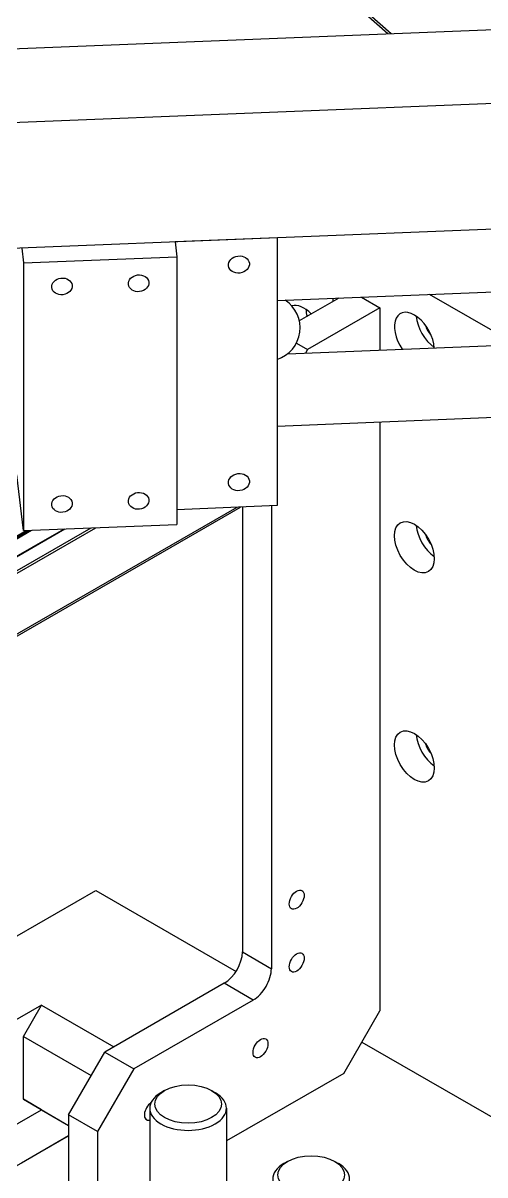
# Model space of a CAD drawing. Header units: millimetres. Extents: x 0 to 7722, y 0 to 5460.
# Drawn here: x 4824.4 to 4914.6, y 3889.7 to 4114.8 of the extents above; entities that cross this region are included whole.
import ezdxf

# ---------------------------------------------------------------- set-up
doc = ezdxf.new("R2010")
doc.units = ezdxf.units.MM
doc.header["$LTSCALE"] = 5
doc.layers.get('0').update_dxf_attribs({"linetype": 'CONTINUOUS'})

# ---------------------------------------------------------------- blocks, each defined once
blk = doc.blocks.new('RWFWFWEWEFWEFWEF')
for p, q in [((385.79, 478.44), (360.71, 500.65)), ((385.14, 478.41), (360.8, 499.97)), ((785.66, 494.55), (309.92, 475.38)), ((785.66, 480.12), (311.67, 461.02)), ((785.66, 455.6), (311.67, 436.49)), ((363.54, 438.58), (343.59, 437.78)), ((343.59, 437.78), (343.94, 434.9)), ((363.54, 438.58), (363.54, 386.26)), ((363.54, 426.34), (651.94, 437.96)), ((313.67, 436.57), (314.01, 433.7)), ((314.01, 433.7), (343.94, 434.9)), ((343.94, 434.9), (343.94, 382.58)), ((314.01, 433.7), (314.01, 381.38)), ((365.53, 415.9), (651.37, 427.42)), ((375.6, 426.82), (367.85, 422.36)), ((374.41, 426.77), (374.41, 426.14)), ((379.99, 427), (383.61, 424.92)), ((410.33, 417.71), (393.26, 427.53)), ((383.61, 424.92), (369.46, 416.78)), ((383.61, 424.92), (383.61, 416.63)), ((367.28, 418.03), (369.46, 416.78)), ((369.46, 416.78), (369.04, 416.04)), ((363.54, 401.81), (651.94, 413.43)), ((383.61, 402.62), (383.61, 287.57)), ((314.01, 381.38), (312.69, 392.29)), ((277.53, 340.92), (355.72, 385.94)), ((277.91, 340.8), (356.35, 385.97)), ((363.54, 386.26), (343.94, 385.47)), ((356.74, 385.98), (356.74, 299.05)), ((362.39, 386.21), (362.39, 295.79)), ((270.27, 348.63), (328.11, 381.94)), ((270.27, 349.12), (327.2, 381.91)), ((270.27, 351.89), (322.03, 381.7)), ((270.27, 351.99), (321.84, 381.69)), ((270.27, 355.35), (315.58, 381.44)), ((270.27, 355.58), (315.14, 381.42)), ((270.27, 355.91), (314.53, 381.4)), ((270.27, 355.81), (314.72, 381.4)), ((314.01, 381.38), (343.94, 382.58)), ((273.25, 279.46), (328.1, 311.05)), ((328.1, 311.05), (355.52, 295.26)), ((356.74, 299.05), (362.39, 295.79)), ((353.2, 292.93), (329.87, 279.49)), ((353.2, 292.93), (331.63, 280.51)), ((358.86, 289.67), (353.2, 292.93)), ((317.49, 288.65), (263.16, 257.36)), ((313.96, 282.53), (317.49, 288.65)), ((317.49, 288.65), (331.63, 280.51)), ((358.86, 289.67), (335.52, 276.23)), ((376.53, 275.32), (383.61, 287.57)), ((313.96, 270.27), (313.96, 282.53)), ((313.96, 282.53), (327.21, 274.89)), ((380.06, 281.44), (420.71, 258.03)), ((322.79, 267.24), (329.87, 279.49)), ((329.87, 279.49), (335.52, 276.23)), ((335.52, 276.23), (328.45, 263.99)), ((376.53, 275.32), (353.63, 262.13)), ((317.49, 268.21), (313.96, 270.27)), ((313.96, 270.27), (322.79, 265.18)), ((341.51, 271.98), (340.81, 271.56)), ((350.74, 271.98), (351.45, 271.56)), ((261.95, 236.23), (317.49, 268.21)), ((317.49, 268.21), (322.79, 265.16)), ((338.63, 268.52), (338.63, 244.98)), ((353.63, 268.52), (353.63, 244.98)), ((322.79, 267.24), (322.79, 250.89)), ((328.45, 263.99), (322.79, 267.24)), ((328.45, 263.99), (328.45, 247.63)), ((312.19, 257), (322.79, 263.11)), ((322.79, 263.11), (313.6, 257.81)), ((365.56, 258.13), (364.85, 257.72)), ((374.78, 258.13), (375.49, 257.72))]:
    blk.add_line(p, q)
blk.add_arc((361.5, 421), 6.5, 288.3376, 56.2282)
for centre, major_axis, ratio in [((356.06, 433.37), (2.04, 0.25), 0.815551), ((321.5, 429.09), (1.99, 0.24), 0.815551), ((336.46, 429.7), (1.99, 0.24), 0.815551), ((356.06, 390.86), (2.04, 0.25), 0.815551), ((321.5, 386.58), (1.99, 0.24), 0.815551), ((336.46, 387.19), (1.99, 0.24), 0.815551), ((390.32, 378.13), (2.74, -4.77), 0.578093), ((390.32, 337.25), (2.74, -4.77), 0.578093), ((367.34, 309.27), (-1.03, -1.79), 0.578093), ((367.34, 297.01), (-1.03, -1.79), 0.578093), ((360.27, 280.27), (-1.03, -1.79), 0.578093), ((346.13, 269.34), (-6.5, 0), 0.575862), ((370.17, 255.49), (6.5, 0), 0.575862)]:
    blk.add_ellipse(centre, major_axis=major_axis, ratio=ratio)
for centre, major_axis, ratio, start_param, end_param in [((368.76, 420.35), (-2.74, 4.77), 0.578093, 5.122673, 6.155116), ((373, 422.79), (2.74, -4.77), 0.578093, 4.02028, 4.302105), ((390.32, 419.01), (-2.74, 4.77), 0.578093, 3.99241, 7.986327), ((394.57, 421.45), (2.74, -4.77), 0.578093, 4.02028, 5.404498), ((394.57, 421.45), (1.65, -2.86), 0.578093, 4.354977, 5.069801), ((394.57, 380.57), (2.74, -4.77), 0.578093, 4.02028, 5.404498), ((394.57, 380.57), (1.65, -2.86), 0.578093, 4.354977, 5.069801), ((394.57, 339.7), (2.74, -4.77), 0.578093, 4.02028, 5.404498), ((394.57, 339.7), (1.65, -2.86), 0.578093, 4.354977, 5.069801), ((353.2, 297.02), (2.5, 4.33), 0.578093, 3.925057, 5.495853), ((358.86, 293.76), (-2.5, -4.33), 0.578093, 0.783464, 2.354261), ((346.13, 268.52), (7.5, 0), 0.575862, 2.360047, 7.064731), ((339.06, 268.05), (-1.03, -1.79), 0.578093, 4.049482, 6.768796), ((370.17, 254.68), (7.5, 0), 0.575862, 2.360047, 7.064731)]:
    blk.add_ellipse(centre, major_axis=major_axis, ratio=ratio, start_param=start_param, end_param=end_param)

msp = doc.modelspace()

# ---------------------------------------------------------------- block references
msp.add_blockref('RWFWFWEWEFWEFWEF', (4510.5, 3634.26))

doc.saveas('drawing.dxf')
